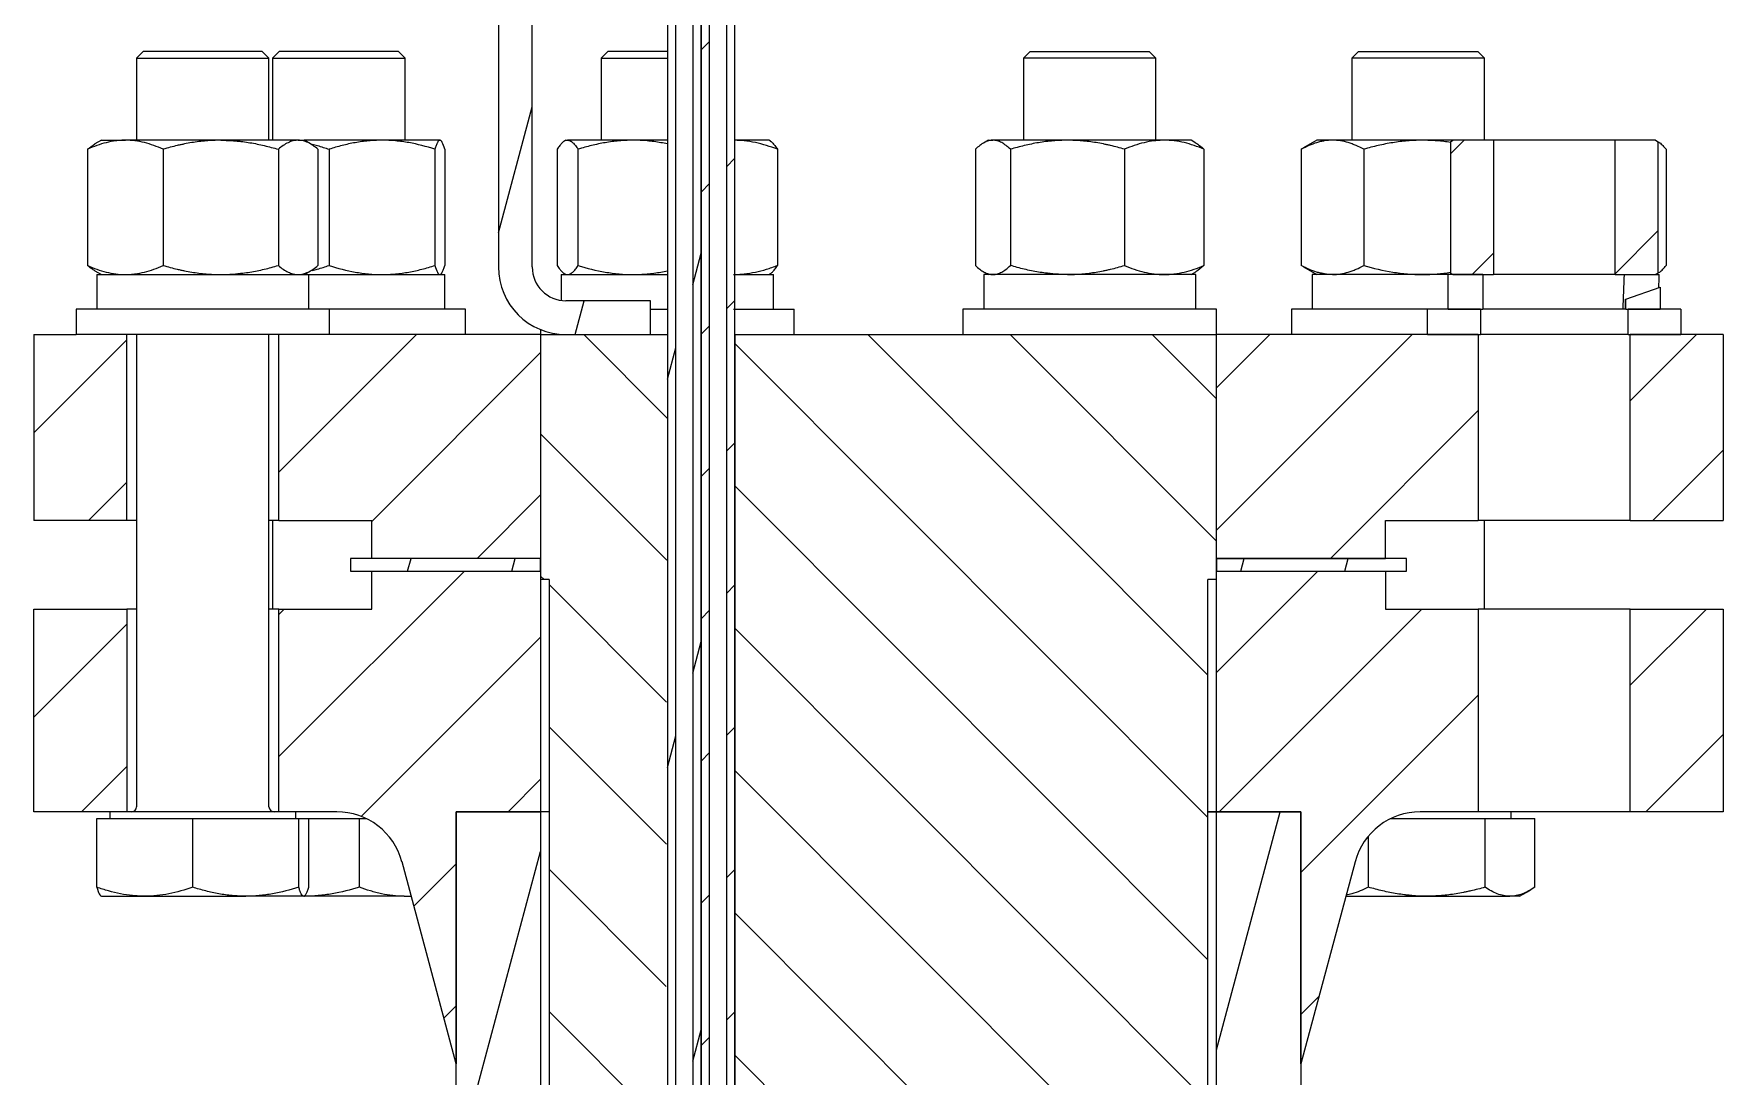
# Model space of a CAD drawing. Header units: millimetres. Extents: x 0 to 2970, y 0 to 2245.
# Drawn here: x 643.7 to 843.7, y 988.5 to 1111.9 of the extents above; entities that cross this region are included whole.
import ezdxf

# ---------------------------------------------------------------- set-up
doc = ezdxf.new("R2010")
doc.units = ezdxf.units.MM
doc.layers.add('1', color=7, linetype='Continuous', true_color=0xffffff)
doc.layers.add('2', color=7, linetype='Continuous', true_color=0xffffff)

msp = doc.modelspace()

# ---------------------------------------------------------------- hatches: boundary and pattern name
at = {"layer": '1', "linetype": 'Continuous', "lineweight": 18}
h = msp.add_hatch(dxfattribs=at)
h.set_pattern_fill('ANSI31', color=4, scale=3.75, angle=29.985, style=0)
h.paths.add_polyline_path([(702.73, 1166.8), (698.73, 1166.8), (698.73, 1163.3), (702.73, 1163.3)], flags=0)
h.paths.add_polyline_path([(702.73, 1133.3), (702.73, 1150.3), (698.73, 1150.3), (698.73, 1133.3)], flags=0)
edge = h.paths.add_edge_path(flags=0)
edge.add_line((706.73, 1076.3), (716.73, 1076.3))
edge.add_line((716.73, 1076.3), (716.73, 1080.3))
edge.add_line((716.73, 1080.3), (706.73, 1080.3))
edge.add_arc((706.73, 1084.3), 4, 180, 270, ccw=False)
edge.add_line((702.73, 1084.3), (702.73, 1120.3))
edge.add_line((702.73, 1120.3), (698.73, 1120.3))
edge.add_line((698.73, 1120.3), (698.73, 1084.3))
edge.add_arc((706.73, 1084.3), 8, 180, 270)
h = msp.add_hatch(dxfattribs=at)
h.set_pattern_fill('ANSI31', color=4, scale=3.75, angle=360, style=0)
edge = h.paths.add_edge_path(flags=0)
edge.add_line((706.73, 1155.8), (720.73, 1155.8))
edge.add_arc((720.73, 1152.8), 3, 0, 90, ccw=False)
edge.add_line((723.73, 1152.8), (723.73, 844.3))
edge.add_arc((728.73, 844.3), 5, 180, 270)
edge.add_line((728.73, 839.3), (772.73, 839.3))
edge.add_line((772.73, 839.3), (772.73, 838.3))
edge.add_line((772.73, 838.3), (728.73, 838.3))
edge.add_arc((728.73, 844.3), 6, 180, 270, ccw=False)
edge.add_line((722.73, 844.3), (722.73, 1152.8))
edge.add_arc((720.73, 1152.8), 2, 360, 450)
edge.add_line((720.73, 1154.8), (706.73, 1154.8))
edge.add_line((706.73, 1154.8), (706.73, 1155.8))
edge = h.paths.add_edge_path(flags=0)
edge.add_line((706.73, 1158.8), (720.73, 1158.8))
edge.add_arc((720.73, 1152.8), 6, 0, 90, ccw=False)
edge.add_line((726.73, 1152.8), (726.73, 844.3))
edge.add_arc((728.73, 844.3), 2, 180, 270)
edge.add_line((728.73, 842.3), (772.73, 842.3))
edge.add_line((772.73, 842.3), (772.73, 841.3))
edge.add_line((772.73, 841.3), (728.73, 841.3))
edge.add_arc((728.73, 844.3), 3, 180, 270, ccw=False)
edge.add_line((725.73, 844.3), (725.73, 1152.8))
edge.add_arc((720.73, 1152.8), 5, 360, 450)
edge.add_line((720.73, 1157.8), (706.73, 1157.8))
edge.add_line((706.73, 1157.8), (706.73, 1158.8))
h = msp.add_hatch(dxfattribs=at)
h.set_pattern_fill('ANSI31', color=4, scale=3.75, angle=29.985, style=0)
edge = h.paths.add_edge_path(flags=0)
edge.add_arc((716.73, 1122.8), 6, 0, 90, ccw=False)
edge.add_line((722.73, 1122.8), (722.73, 819.3))
edge.add_arc((724.73, 819.3), 2, 180, 270)
edge.add_line((724.73, 817.3), (772.73, 817.3))
edge.add_line((772.73, 817.3), (772.73, 816.3))
edge.add_line((772.73, 816.3), (724.73, 816.3))
edge.add_arc((724.73, 819.3), 3, 180, 270, ccw=False)
edge.add_line((721.73, 819.3), (721.73, 1122.8))
edge.add_arc((716.73, 1122.8), 5, 360, 450)
edge.add_line((716.73, 1127.8), (706.73, 1127.8))
edge.add_line((706.73, 1127.8), (706.73, 1128.8))
edge.add_line((706.73, 1128.8), (716.73, 1128.8))
edge = h.paths.add_edge_path(flags=0)
edge.add_line((706.73, 1125.8), (706.73, 1124.8))
edge.add_line((706.73, 1124.8), (716.73, 1124.8))
edge.add_arc((716.73, 1122.8), 2, 0, 90, ccw=False)
edge.add_line((718.73, 1122.8), (718.73, 819.3))
edge.add_arc((724.73, 819.3), 6, 180, 270)
edge.add_line((724.73, 813.3), (772.73, 813.3))
edge.add_line((772.73, 813.3), (772.73, 814.3))
edge.add_line((772.73, 814.3), (724.73, 814.3))
edge.add_arc((724.73, 819.3), 5, 180, 270, ccw=False)
edge.add_line((719.73, 819.3), (719.73, 1122.8))
edge.add_arc((716.73, 1122.8), 3, 360, 450)
edge.add_line((716.73, 1125.8), (706.73, 1125.8))
h = msp.add_hatch(dxfattribs=at)
h.set_pattern_fill('ANSI31', color=4, scale=3.75, angle=360, style=0)
h.paths.add_polyline_path([(836.03, 1083.4), (836.03, 1099.3), (830.92, 1099.3), (830.92, 1083.4)], flags=0)
h.paths.add_polyline_path([(811.43, 1099.3), (811.43, 1083.4), (816.54, 1083.4), (816.54, 1099.3)], flags=0)
h = msp.add_hatch(dxfattribs=at)
h.set_pattern_fill('ANSI31', color=4, scale=3.75, angle=89.9544, style=0)
h.paths.add_polyline_path([(815.28, 1083.4), (815.28, 1079.3), (811.18, 1079.3), (811.18, 1083.4)], flags=0)
h.paths.add_polyline_path([(832.18, 1079.3), (832.18, 1080.47), (836.28, 1081.91), (836.28, 1079.3)], flags=0)
h = msp.add_hatch(dxfattribs=at)
h.set_pattern_fill('ANSI31', color=4, scale=3.75, angle=29.985, style=0)
h.paths.add_polyline_path([(814.98, 1079.3), (814.98, 1076.3), (808.73, 1076.3), (808.73, 1079.3)], flags=0)
h.paths.add_polyline_path([(832.48, 1076.3), (832.48, 1079.3), (838.73, 1079.3), (838.73, 1076.3)], flags=0)
h = msp.add_hatch(dxfattribs=at)
h.set_pattern_fill('ANSI31', color=4, scale=3.75, angle=360, style=0)
h.paths.add_polyline_path([(783.73, 1049.8), (803.73, 1049.8), (803.73, 1054.3), (814.73, 1054.3), (814.73, 1076.3), (783.73, 1076.3)], flags=0)
h.paths.add_polyline_path([(683.73, 1049.8), (683.73, 1054.3), (672.73, 1054.3), (672.73, 1076.3), (703.73, 1076.3), (703.73, 1049.8)], flags=0)
h.paths.add_polyline_path([(643.73, 1076.3), (654.73, 1076.3), (654.73, 1054.3), (643.73, 1054.3)], flags=0)
h.paths.add_polyline_path([(843.73, 1076.3), (832.73, 1076.3), (832.73, 1054.3), (843.73, 1054.3)], flags=0)
h = msp.add_hatch(dxfattribs=at)
h.set_pattern_fill('ANSI31', color=4, scale=3.75, angle=89.9544, style=0)
h.paths.add_polyline_path([(783.73, 1047.3), (783.73, 1076.3), (726.73, 1076.3), (726.73, 865.8), (734.23, 865.8), (734.23, 842.3), (744.73, 842.3), (744.73, 865.8), (782.73, 865.8), (782.73, 1047.3)], flags=0)
h.paths.add_polyline_path([(704.73, 1047.3), (704.73, 865.8), (712.73, 865.8), (712.73, 807.3), (744.73, 807.3), (744.73, 813.3), (734.23, 813.3), (718.23, 813.3), (718.33, 865.8), (718.73, 1076.3), (703.73, 1076.3), (703.73, 1047.3)], flags=0)
h.paths.add_polyline_path([(744.73, 817.3), (744.73, 838.3), (734.23, 838.3), (734.23, 817.3)], flags=0)
h = msp.add_hatch(dxfattribs=at)
h.set_pattern_fill('ANSI31', color=4, scale=3.75, angle=360, style=0)
h.paths.add_polyline_path([(843.73, 1019.8), (832.73, 1019.8), (832.73, 1043.8), (843.73, 1043.8)], flags=0)
edge = h.paths.add_edge_path(flags=0)
edge.add_line((703.73, 1048.3), (703.73, 1019.8))
edge.add_line((703.73, 1019.8), (693.73, 1019.8))
edge.add_line((693.73, 1019.8), (693.73, 989.95))
edge.add_line((693.73, 989.95), (687.32, 1013.87))
edge.add_arc((679.59, 1011.8), 8, 15, 90)
edge.add_line((679.59, 1019.8), (672.73, 1019.8))
edge.add_line((672.73, 1019.8), (672.73, 1043.8))
edge.add_line((672.73, 1043.8), (683.73, 1043.8))
edge.add_line((683.73, 1043.8), (683.73, 1048.3))
edge.add_line((683.73, 1048.3), (703.73, 1048.3))
h.paths.add_polyline_path([(643.73, 1043.8), (654.73, 1043.8), (654.73, 1019.8), (643.73, 1019.8)], flags=0)
edge = h.paths.add_edge_path(flags=0)
edge.add_line((793.73, 1019.8), (783.73, 1019.8))
edge.add_line((783.73, 1019.8), (783.73, 1048.3))
edge.add_line((783.73, 1048.3), (803.73, 1048.3))
edge.add_line((803.73, 1048.3), (803.73, 1043.8))
edge.add_line((803.73, 1043.8), (814.73, 1043.8))
edge.add_line((814.73, 1043.8), (814.73, 1019.8))
edge.add_line((814.73, 1019.8), (807.87, 1019.8))
edge.add_arc((807.87, 1011.8), 8, 90, 165)
edge.add_line((800.14, 1013.87), (793.73, 989.95))
edge.add_line((793.73, 989.95), (793.73, 1019.8))
h = msp.add_hatch(dxfattribs=at)
h.set_pattern_fill('ANSI31', color=4, scale=3.75, angle=29.985, style=0)
h.paths.add_polyline_path([(703.73, 1049.8), (681.23, 1049.8), (681.23, 1048.3), (703.73, 1048.3)], flags=0)
h.paths.add_polyline_path([(806.23, 1049.8), (783.73, 1049.8), (783.73, 1048.3), (806.23, 1048.3)], flags=0)
at = {"layer": '2', "linetype": 'Continuous', "lineweight": 18}
h = msp.add_hatch(dxfattribs=at)
h.set_pattern_fill('ANSI31', color=4, scale=3.75, angle=29.985, style=0)
h.paths.add_polyline_path([(783.73, 1019.8), (793.73, 1019.8), (793.73, 887.8), (783.73, 887.8)], flags=0)
h.paths.add_polyline_path([(693.73, 1019.8), (703.73, 1019.8), (703.73, 887.8), (693.73, 887.8)], flags=0)

# ---------------------------------------------------------------- linework, layer by layer
at = {"layer": '1', "color": 7, "linetype": 'Continuous', "lineweight": 18}
for p, q in [((722.73, 1152.8), (722.73, 844.3)), ((723.73, 844.3), (723.73, 1152.8)), ((725.73, 1152.8), (725.73, 844.3)), ((726.73, 844.3), (726.73, 1152.8)), ((718.73, 1122.8), (718.73, 819.3)), ((719.73, 819.3), (719.73, 1122.8)), ((721.73, 1122.8), (721.73, 819.3)), ((722.73, 819.3), (722.73, 1122.8)), ((698.73, 1120.3), (698.73, 1084.3)), ((702.73, 1084.3), (702.73, 1120.3)), ((656.67, 1109.8), (655.89, 1109.02)), ((655.89, 1109.02), (655.89, 1099.3)), ((655.89, 1109.02), (671.54, 1109.02)), ((670.76, 1109.8), (656.67, 1109.8)), ((670.78, 1109.8), (670.76, 1109.8)), ((671.57, 1109.02), (670.78, 1109.8)), ((671.54, 1109.02), (671.57, 1109.02)), ((671.57, 1099.3), (671.57, 1109.02)), ((672.78, 1109.8), (672, 1109.02)), ((672, 1109.02), (672, 1099.3)), ((672, 1109.02), (684.89, 1109.02)), ((684.38, 1109.8), (672.78, 1109.8)), ((686.89, 1109.8), (684.38, 1109.8)), ((684.89, 1109.02), (687.68, 1109.02)), ((687.68, 1109.02), (686.89, 1109.8)), ((687.68, 1099.3), (687.68, 1109.02)), ((711.67, 1109.8), (710.89, 1109.02)), ((710.89, 1109.02), (710.89, 1099.3)), ((710.89, 1109.02), (718.06, 1109.02)), ((718.12, 1109.8), (711.67, 1109.8)), ((718.06, 1109.02), (718.73, 1109.02)), ((718.73, 1109.8), (718.12, 1109.8)), ((761.67, 1109.8), (760.89, 1109.02)), ((760.89, 1109.02), (760.89, 1099.3)), ((776.57, 1109.02), (760.89, 1109.02)), ((761.67, 1109.8), (775.78, 1109.8)), ((776.57, 1109.02), (775.78, 1109.8)), ((776.57, 1099.3), (776.57, 1109.02)), ((800.56, 1109.8), (799.78, 1109.02)), ((799.78, 1109.02), (799.78, 1099.3)), ((815.46, 1109.02), (799.78, 1109.02)), ((800.56, 1109.8), (814.68, 1109.8)), ((815.46, 1109.02), (814.68, 1109.8)), ((815.46, 1099.3), (815.46, 1109.02)), ((650.09, 1098.23), (650.09, 1084.48)), ((651.73, 1099.3), (650.96, 1098.86)), ((651.73, 1099.3), (654.57, 1099.3)), ((665.86, 1099.3), (654.57, 1099.3)), ((659.04, 1098.23), (659.04, 1084.48)), ((675.02, 1099.3), (665.86, 1099.3)), ((672.68, 1098.23), (672.68, 1084.48)), ((675.02, 1099.3), (675.73, 1099.3)), ((676.5, 1098.86), (675.73, 1099.3)), ((684.95, 1099.3), (675.73, 1099.3)), ((677.36, 1098.23), (677.36, 1084.48)), ((678.69, 1098.23), (678.69, 1084.48)), ((691.79, 1099.3), (684.95, 1099.3)), ((691.22, 1098.23), (691.22, 1084.48)), ((691.79, 1099.3), (691.84, 1099.3)), ((691.9, 1099.27), (691.84, 1099.3)), ((692.37, 1098.23), (692.37, 1084.48)), ((705.69, 1098.23), (705.69, 1084.48)), ((706.73, 1099.3), (706.47, 1099.16)), ((706.73, 1099.3), (706.92, 1099.3)), ((714.67, 1099.3), (706.92, 1099.3)), ((708.15, 1098.23), (708.15, 1084.48)), ((718.73, 1099.3), (714.67, 1099.3)), ((730.73, 1099.3), (726.73, 1099.3)), ((730.93, 1099.19), (730.73, 1099.3)), ((731.77, 1098.23), (731.77, 1084.48)), ((755.21, 1098.23), (755.21, 1084.48)), ((756.73, 1099.3), (756.16, 1098.97)), ((756.73, 1099.3), (757.27, 1099.3)), ((766.09, 1099.3), (757.27, 1099.3)), ((759.34, 1098.23), (759.34, 1084.48)), ((777.55, 1099.3), (766.09, 1099.3)), ((772.85, 1098.23), (772.85, 1084.48)), ((780.73, 1099.3), (777.55, 1099.3)), ((781.3, 1098.97), (780.73, 1099.3)), ((782.25, 1098.23), (782.25, 1084.48)), ((793.77, 1098.23), (793.77, 1084.48)), ((795.62, 1099.3), (794.05, 1098.4)), ((797.48, 1099.3), (795.62, 1099.3)), ((808.11, 1099.3), (797.48, 1099.3)), ((801.18, 1098.23), (801.18, 1084.48)), ((811.73, 1099.3), (808.11, 1099.3)), ((811.43, 1099.13), (811.73, 1099.3)), ((811.43, 1099.13), (811.43, 1083.58)), ((816.54, 1099.3), (811.73, 1099.3)), ((825.3, 1099.3), (816.54, 1099.3)), ((816.54, 1099.3), (816.54, 1083.4)), ((830.92, 1099.3), (825.3, 1099.3)), ((830.92, 1083.4), (830.92, 1099.3)), ((835.73, 1099.3), (830.92, 1099.3)), ((835.73, 1099.3), (836.03, 1099.13)), ((836.03, 1083.58), (836.03, 1099.13)), ((836.96, 1098.23), (836.96, 1084.48)), ((794.06, 1084.31), (795.62, 1083.4)), ((650.96, 1083.85), (651.73, 1083.4)), ((651.18, 1083.4), (651.18, 1079.3)), ((651.18, 1083.4), (676.28, 1083.4)), ((675.73, 1083.4), (676.49, 1083.85)), ((676.28, 1079.3), (676.28, 1083.4)), ((676.28, 1083.4), (692.39, 1083.4)), ((691.84, 1083.4), (691.89, 1083.44)), ((692.39, 1079.3), (692.39, 1083.4)), ((706.18, 1083.4), (706.18, 1080.34)), ((706.18, 1083.4), (718.73, 1083.4)), ((706.47, 1083.55), (706.73, 1083.4)), ((726.57, 1083.4), (731.28, 1083.4)), ((730.73, 1083.4), (730.93, 1083.52)), ((731.28, 1079.3), (731.28, 1083.4)), ((756.15, 1083.74), (756.73, 1083.4)), ((756.18, 1083.4), (756.18, 1079.3)), ((781.28, 1083.4), (756.18, 1083.4)), ((780.73, 1083.4), (781.3, 1083.74)), ((781.28, 1079.3), (781.28, 1083.4)), ((795.07, 1083.4), (795.07, 1079.3)), ((811.18, 1083.4), (795.07, 1083.4)), ((811.18, 1079.3), (811.18, 1083.4)), ((815.28, 1083.4), (811.18, 1083.4)), ((811.73, 1083.4), (811.43, 1083.58)), ((811.73, 1083.4), (816.54, 1083.4)), ((815.28, 1083.4), (815.28, 1079.3)), ((825.3, 1083.4), (816.54, 1083.4)), ((830.92, 1083.4), (825.3, 1083.4)), ((830.92, 1083.4), (835.73, 1083.4)), ((836.03, 1083.58), (835.73, 1083.4)), ((835.73, 1083.4), (836.15, 1083.4)), ((716.73, 1080.3), (706.73, 1080.3)), ((716.73, 1076.3), (716.73, 1080.3)), ((832.18, 1080.47), (836.28, 1081.91)), ((832.18, 1079.3), (832.18, 1080.47)), ((836.28, 1081.91), (836.28, 1079.3)), ((648.73, 1079.3), (648.73, 1076.3)), ((678.73, 1079.3), (648.73, 1079.3)), ((678.73, 1076.3), (678.73, 1079.3)), ((694.84, 1079.3), (678.73, 1079.3)), ((694.84, 1076.3), (694.84, 1079.3)), ((716.73, 1079.3), (718.73, 1079.3)), ((726.57, 1079.3), (733.41, 1079.3)), ((733.41, 1079.3), (733.73, 1079.3)), ((733.73, 1076.3), (733.73, 1079.3)), ((753.73, 1079.3), (753.73, 1076.3)), ((779.29, 1079.3), (753.73, 1079.3)), ((783.73, 1079.3), (779.29, 1079.3)), ((783.73, 1076.3), (783.73, 1079.3)), ((792.62, 1079.3), (792.62, 1076.3)), ((807.55, 1079.3), (792.62, 1079.3)), ((808.73, 1079.3), (807.55, 1079.3)), ((808.73, 1076.3), (808.73, 1079.3)), ((814.98, 1079.3), (808.73, 1079.3)), ((811.18, 1079.3), (815.28, 1079.3)), ((814.98, 1079.3), (814.98, 1076.3)), ((831.87, 1079.3), (815.28, 1079.3)), ((832.17, 1079.3), (831.87, 1079.3)), ((832.18, 1079.3), (832.17, 1079.3)), ((832.18, 1079.3), (836.28, 1079.3)), ((832.48, 1076.3), (832.48, 1079.3)), ((838.73, 1079.3), (832.48, 1079.3)), ((838.73, 1079.3), (838.73, 1076.3)), ((643.73, 1076.3), (648.73, 1076.3)), ((643.73, 1076.3), (643.73, 1054.3)), ((678.73, 1076.3), (648.73, 1076.3)), ((654.73, 1054.3), (654.73, 1076.3)), ((655.89, 1076.3), (655.89, 1020.4)), ((671.57, 1020.4), (671.57, 1076.3)), ((672.73, 1054.3), (672.73, 1076.3)), ((703.73, 1076.3), (678.73, 1076.3)), ((703.73, 1076.89), (703.73, 1076.3)), ((703.73, 1076.3), (718.73, 1076.3)), ((703.73, 1076.3), (703.73, 1047.3)), ((703.73, 1076.3), (703.73, 1049.8)), ((706.73, 1076.3), (716.73, 1076.3)), ((718.73, 1076.3), (718.73, 865.8)), ((726.73, 1076.3), (726.73, 865.8)), ((726.73, 1076.3), (783.73, 1076.3)), ((783.73, 1047.3), (783.73, 1076.3)), ((814.73, 1076.3), (783.73, 1076.3)), ((783.73, 1049.8), (783.73, 1076.3)), ((808.73, 1076.3), (814.98, 1076.3)), ((814.73, 1076.3), (814.73, 1054.3)), ((832.48, 1076.3), (814.98, 1076.3)), ((832.48, 1076.3), (838.73, 1076.3)), ((843.73, 1076.3), (832.73, 1076.3)), ((832.73, 1054.3), (832.73, 1076.3)), ((843.73, 1076.3), (843.73, 1054.3)), ((654.73, 1054.3), (643.73, 1054.3)), ((655.89, 1054.3), (654.73, 1054.3)), ((672.73, 1054.3), (671.57, 1054.3)), ((672, 1054.31), (672, 1043.8)), ((672.73, 1054.3), (683.73, 1054.3)), ((683.73, 1049.8), (683.73, 1054.3)), ((803.73, 1054.3), (814.73, 1054.3)), ((803.73, 1049.8), (803.73, 1054.3)), ((832.73, 1054.3), (814.73, 1054.3)), ((815.46, 1043.8), (815.46, 1054.31)), ((832.73, 1054.3), (843.73, 1054.3)), ((703.73, 1049.8), (681.23, 1049.8)), ((681.23, 1049.8), (681.23, 1048.3)), ((681.23, 1048.3), (703.73, 1048.3)), ((681.23, 1048.3), (703.73, 1048.3)), ((703.73, 1049.8), (683.73, 1049.8)), ((683.73, 1048.3), (703.73, 1048.3)), ((683.73, 1043.8), (683.73, 1048.3)), ((703.73, 1048.3), (703.73, 1049.8)), ((703.73, 1048.3), (703.73, 1019.8)), ((783.73, 1049.8), (803.73, 1049.8)), ((806.23, 1049.8), (783.73, 1049.8)), ((783.73, 1049.8), (783.73, 1048.3)), ((783.73, 1048.3), (806.23, 1048.3)), ((783.73, 1048.3), (803.73, 1048.3)), ((783.73, 1019.8), (783.73, 1048.3)), ((783.73, 1048.3), (806.23, 1048.3)), ((803.73, 1048.3), (803.73, 1043.8)), ((806.23, 1048.3), (806.23, 1049.8)), ((704.73, 1047.3), (703.73, 1047.3)), ((704.73, 1047.3), (704.73, 865.8)), ((783.73, 1047.3), (782.73, 1047.3)), ((782.73, 865.8), (782.73, 1047.3)), ((643.73, 1043.8), (654.73, 1043.8)), ((643.73, 1019.8), (643.73, 1043.8)), ((655.89, 1043.8), (654.73, 1043.8)), ((654.73, 1043.8), (654.73, 1019.8)), ((672.73, 1043.8), (671.57, 1043.8)), ((672.73, 1019.8), (672.73, 1043.8)), ((672.73, 1043.8), (683.73, 1043.8)), ((803.73, 1043.8), (814.73, 1043.8)), ((823.73, 1043.8), (814.73, 1043.8)), ((814.73, 1043.8), (814.73, 1019.8)), ((832.73, 1043.8), (823.73, 1043.8)), ((832.73, 1019.8), (832.73, 1043.8)), ((832.73, 1043.8), (843.73, 1043.8)), ((843.73, 1043.8), (843.73, 1019.8)), ((652.73, 1019.8), (643.73, 1019.8)), ((651.18, 1019), (662.54, 1019)), ((651.18, 1010.88), (651.18, 1019)), ((652.73, 1019.8), (652.73, 1019)), ((674.73, 1019.8), (652.73, 1019.8)), ((662.54, 1019), (675.09, 1019)), ((662.54, 1010.88), (662.54, 1019)), ((674.73, 1019), (674.73, 1019.8)), ((679.59, 1019.8), (674.73, 1019.8)), ((675.09, 1010.88), (675.09, 1019)), ((675.09, 1019), (676.28, 1019)), ((676.28, 1010.88), (676.28, 1019)), ((676.28, 1019), (682.27, 1019)), ((682.27, 1019), (683.08, 1019)), ((682.27, 1010.88), (682.27, 1019)), ((693.73, 1019.8), (693.73, 989.95)), ((703.73, 1019.8), (693.73, 1019.8)), ((704.73, 1019.8), (703.73, 1019.8)), ((782.73, 1019.8), (783.73, 1019.8)), ((793.73, 1019.8), (783.73, 1019.8)), ((793.73, 989.95), (793.73, 1019.8)), ((804.38, 1019), (815.53, 1019)), ((814.73, 1019.8), (807.87, 1019.8)), ((823.73, 1019.8), (814.73, 1019.8)), ((815.53, 1019), (821.43, 1019)), ((815.53, 1010.88), (815.53, 1019)), ((818.62, 1019), (818.62, 1019.8)), ((821.43, 1010.88), (821.43, 1019)), ((832.73, 1019.8), (823.73, 1019.8)), ((843.73, 1019.8), (832.73, 1019.8)), ((801.72, 1010.88), (801.72, 1016.93)), ((693.73, 989.95), (687.32, 1013.87)), ((800.14, 1013.87), (793.73, 989.95)), ((819.62, 1009.8), (820.9, 1010.54)), ((651.64, 1009.85), (651.73, 1009.8)), ((651.73, 1009.8), (656.86, 1009.8)), ((656.86, 1009.8), (668.82, 1009.8)), ((675.68, 1009.8), (668.82, 1009.8)), ((675.73, 1009.8), (675.68, 1009.8)), ((675.73, 1009.8), (675.78, 1009.83)), ((687.57, 1009.8), (675.75, 1009.8)), ((687.57, 1009.8), (688.41, 1009.8)), ((799.05, 1009.8), (808.63, 1009.8)), ((808.63, 1009.8), (818.48, 1009.8)), ((819.62, 1009.8), (818.48, 1009.8))]:
    msp.add_line(p, q, dxfattribs=at)
for centre, radius, start, end in [((706.73, 1084.3), 8, 180, 270), ((706.73, 1084.3), 4, 180, 270), ((655.29, 1020.4), 0.6, 270, 0), ((672.17, 1020.4), 0.6, 180, 270), ((679.59, 1011.8), 8, 15, 90), ((807.87, 1011.8), 8, 90, 165)]:
    msp.add_arc(centre, radius, start, end, dxfattribs=at)
for centre, major_axis, start_param, end_param in [((823.73, 1089.31), (-0.54, -47.92), 1.362507, 1.449294), ((823.73, 1089.31), (-0.8, -71.17), 1.467841, 1.489752), ((823.73, 1077.5), (-0.54, -47.92), 1.610408, 1.634803)]:
    msp.add_ellipse(centre, major_axis=major_axis, ratio=0.175966, start_param=start_param, end_param=end_param, dxfattribs=at)
for points, knots in [([(654.57, 1099.3), (654.47, 1099.3), (654.38, 1099.3), (654.23, 1099.3), (654.19, 1099.3), (654.09, 1099.29), (653.85, 1099.28), (653.62, 1099.25), (653.05, 1099.18), (652.68, 1099.11), (651.93, 1098.92), (651.56, 1098.81), (650.82, 1098.54), (650.46, 1098.4), (650.09, 1098.23)], [0, 0, 0, 0, 0.0625, 0.0625, 0.09375, 0.09375, 0.125, 0.25, 0.25, 0.5, 0.5, 0.75, 0.75, 1, 1, 1, 1]), ([(659.04, 1098.23), (658.31, 1098.56), (657.57, 1098.83), (656.45, 1099.11), (656.08, 1099.18), (655.33, 1099.28), (654.95, 1099.3), (654.57, 1099.3)], [0, 0, 0, 0, 0.5, 0.5, 0.75, 0.75, 1, 1, 1, 1]), ([(665.86, 1099.3), (665.28, 1099.3), (664.71, 1099.28), (663.56, 1099.18), (662.99, 1099.11), (662.14, 1098.97), (661.71, 1098.89), (661.29, 1098.8), (661, 1098.74), (660.86, 1098.71), (660.16, 1098.54), (659.6, 1098.4), (659.04, 1098.23)], [0, 0, 0, 0, 0.25, 0.25, 0.5, 0.5, 0.625, 0.6875, 0.6875, 0.75, 0.75, 1, 1, 1, 1]), ([(665.86, 1099.3), (666.44, 1099.3), (667.01, 1099.28), (667.67, 1099.22), (667.74, 1099.22), (667.88, 1099.2), (668.1, 1099.18), (668.61, 1099.12), (669.03, 1099.06), (669.89, 1098.92), (670.45, 1098.8), (671.57, 1098.54), (672.13, 1098.39), (672.68, 1098.23)], [0, 0, 0, 0, 0.25, 0.25, 0.28125, 0.28125, 0.3125, 0.375, 0.5, 0.5, 0.75, 0.75, 1, 1, 1, 1]), ([(675.02, 1099.3), (674.97, 1099.3), (674.92, 1099.3), (674.85, 1099.3), (674.82, 1099.3), (674.77, 1099.29), (674.65, 1099.28), (674.52, 1099.25), (674.23, 1099.18), (674.03, 1099.11), (673.64, 1098.92), (673.45, 1098.81), (673.06, 1098.54), (672.87, 1098.4), (672.68, 1098.23)], [0, 0, 0, 0, 0.0625, 0.0625, 0.09375, 0.09375, 0.125, 0.25, 0.25, 0.5, 0.5, 0.75, 0.75, 1, 1, 1, 1]), ([(677.36, 1098.23), (676.98, 1098.56), (676.59, 1098.83), (676.01, 1099.11), (675.81, 1099.18), (675.42, 1099.28), (675.22, 1099.3), (675.02, 1099.3)], [0, 0, 0, 0, 0.5, 0.5, 0.75, 0.75, 1, 1, 1, 1]), ([(676.67, 1098.84), (676.88, 1098.79), (677.09, 1098.73), (677.76, 1098.54), (678.22, 1098.39), (678.69, 1098.23)], [0, 0, 0, 0, 0.308915, 0.308915, 1, 1, 1, 1]), ([(684.95, 1099.3), (684.82, 1099.3), (684.69, 1099.3), (684.49, 1099.3), (684.42, 1099.3), (684.29, 1099.29), (683.95, 1099.28), (683.62, 1099.25), (682.83, 1099.18), (682.3, 1099.11), (681.26, 1098.92), (680.74, 1098.81), (679.71, 1098.54), (679.2, 1098.4), (678.69, 1098.23)], [0, 0, 0, 0, 0.0625, 0.0625, 0.09375, 0.09375, 0.125, 0.25, 0.25, 0.5, 0.5, 0.75, 0.75, 1, 1, 1, 1]), ([(691.22, 1098.23), (690.19, 1098.56), (689.16, 1098.83), (687.6, 1099.11), (687.07, 1099.18), (686.02, 1099.28), (685.49, 1099.3), (684.95, 1099.3)], [0, 0, 0, 0, 0.5, 0.5, 0.75, 0.75, 1, 1, 1, 1]), ([(691.79, 1099.3), (691.78, 1099.3), (691.77, 1099.3), (691.75, 1099.3), (691.75, 1099.3), (691.73, 1099.29), (691.7, 1099.28), (691.67, 1099.25), (691.6, 1099.18), (691.55, 1099.11), (691.46, 1098.92), (691.41, 1098.81), (691.31, 1098.54), (691.27, 1098.4), (691.22, 1098.23)], [0, 0, 0, 0, 0.0625, 0.0625, 0.09375, 0.09375, 0.125, 0.25, 0.25, 0.5, 0.5, 0.75, 0.75, 1, 1, 1, 1]), ([(692.37, 1098.23), (692.28, 1098.56), (692.18, 1098.83), (692.04, 1099.11), (691.99, 1099.18), (691.89, 1099.28), (691.84, 1099.3), (691.79, 1099.3)], [0, 0, 0, 0, 0.5, 0.5, 0.75, 0.75, 1, 1, 1, 1]), ([(706.92, 1099.3), (706.81, 1099.3), (706.71, 1099.28), (706.5, 1099.18), (706.4, 1099.11), (706.25, 1098.97), (706.17, 1098.89), (706.09, 1098.8), (706.04, 1098.74), (706.02, 1098.71), (705.89, 1098.54), (705.79, 1098.4), (705.69, 1098.23)], [0, 0, 0, 0, 0.25, 0.25, 0.5, 0.5, 0.625, 0.6875, 0.6875, 0.75, 0.75, 1, 1, 1, 1]), ([(706.92, 1099.3), (707.02, 1099.3), (707.13, 1099.28), (707.24, 1099.22), (707.26, 1099.22), (707.28, 1099.2), (707.32, 1099.18), (707.41, 1099.12), (707.49, 1099.06), (707.65, 1098.92), (707.75, 1098.8), (707.95, 1098.54), (708.05, 1098.39), (708.15, 1098.23)], [0, 0, 0, 0, 0.25, 0.25, 0.28125, 0.28125, 0.3125, 0.375, 0.5, 0.5, 0.75, 0.75, 1, 1, 1, 1]), ([(714.67, 1099.3), (714.53, 1099.3), (714.39, 1099.3), (714.18, 1099.3), (714.11, 1099.3), (713.98, 1099.29), (713.63, 1099.28), (713.29, 1099.25), (712.46, 1099.18), (711.91, 1099.11), (710.83, 1098.92), (710.29, 1098.81), (709.22, 1098.54), (708.68, 1098.4), (708.15, 1098.23)], [0, 0, 0, 0, 0.0625, 0.0625, 0.09375, 0.09375, 0.125, 0.25, 0.25, 0.5, 0.5, 0.75, 0.75, 1, 1, 1, 1]), ([(718.73, 1098.87), (718.48, 1098.92), (718.22, 1098.97), (717.42, 1099.11), (716.87, 1099.18), (715.78, 1099.28), (715.22, 1099.3), (714.67, 1099.3)], [0, 0, 0, 0, 0.191919, 0.191919, 0.59596, 0.59596, 1, 1, 1, 1]), ([(731.77, 1098.23), (730.9, 1098.56), (730.03, 1098.83), (728.71, 1099.11), (728.27, 1099.18), (727.46, 1099.27), (727.09, 1099.29), (726.73, 1099.3)], [0, 0, 0, 0, 0.524212, 0.524212, 0.786318, 0.786318, 1, 1, 1, 1]), ([(730.92, 1099.19), (730.92, 1099.19), (730.95, 1099.17), (731.03, 1099.12), (731.11, 1099.06), (731.26, 1098.92), (731.37, 1098.8), (731.57, 1098.54), (731.67, 1098.39), (731.77, 1098.23)], [0, 0, 0, 0, 0.007601, 0.097819, 0.278255, 0.278255, 0.639128, 0.639128, 1, 1, 1, 1]), ([(757.27, 1099.3), (757.23, 1099.3), (757.18, 1099.3), (757.12, 1099.3), (757.1, 1099.3), (757.05, 1099.29), (756.94, 1099.28), (756.83, 1099.25), (756.57, 1099.18), (756.4, 1099.11), (756.06, 1098.92), (755.89, 1098.81), (755.55, 1098.54), (755.38, 1098.4), (755.21, 1098.23)], [0, 0, 0, 0, 0.0625, 0.0625, 0.09375, 0.09375, 0.125, 0.25, 0.25, 0.5, 0.5, 0.75, 0.75, 1, 1, 1, 1]), ([(759.34, 1098.23), (759, 1098.56), (758.66, 1098.83), (758.14, 1099.11), (757.97, 1099.18), (757.62, 1099.28), (757.45, 1099.3), (757.27, 1099.3)], [0, 0, 0, 0, 0.5, 0.5, 0.75, 0.75, 1, 1, 1, 1]), ([(766.09, 1099.3), (765.52, 1099.3), (764.95, 1099.28), (764.3, 1099.22), (764.23, 1099.22), (764.09, 1099.2), (763.87, 1099.18), (763.37, 1099.12), (762.95, 1099.06), (762.1, 1098.92), (761.54, 1098.8), (760.43, 1098.54), (759.88, 1098.39), (759.34, 1098.23)], [0, 0, 0, 0, 0.25, 0.25, 0.28125, 0.28125, 0.3125, 0.375, 0.5, 0.5, 0.75, 0.75, 1, 1, 1, 1]), ([(772.85, 1098.23), (772.3, 1098.4), (771.75, 1098.54), (771.05, 1098.71), (770.91, 1098.74), (770.63, 1098.8), (770.2, 1098.89), (769.78, 1098.97), (768.94, 1099.11), (768.37, 1099.18), (767.23, 1099.28), (766.67, 1099.3), (766.09, 1099.3)], [0, 0, 0, 0, 0.25, 0.25, 0.3125, 0.3125, 0.375, 0.5, 0.5, 0.75, 0.75, 1, 1, 1, 1]), ([(777.55, 1099.3), (777.45, 1099.3), (777.35, 1099.3), (777.2, 1099.3), (777.15, 1099.3), (777.05, 1099.29), (776.8, 1099.28), (776.55, 1099.25), (775.96, 1099.18), (775.57, 1099.11), (774.78, 1098.92), (774.4, 1098.81), (773.62, 1098.54), (773.24, 1098.4), (772.85, 1098.23)], [0, 0, 0, 0, 0.0625, 0.0625, 0.09375, 0.09375, 0.125, 0.25, 0.25, 0.5, 0.5, 0.75, 0.75, 1, 1, 1, 1]), ([(782.25, 1098.23), (781.48, 1098.56), (780.7, 1098.83), (779.53, 1099.11), (779.14, 1099.18), (778.35, 1099.28), (777.95, 1099.3), (777.55, 1099.3)], [0, 0, 0, 0, 0.5, 0.5, 0.75, 0.75, 1, 1, 1, 1]), ([(781.3, 1098.97), (781.45, 1098.89), (781.59, 1098.79), (781.91, 1098.54), (782.08, 1098.4), (782.25, 1098.23)], [0, 0, 0, 0, 0.462763, 0.462763, 1, 1, 1, 1]), ([(797.48, 1099.3), (797.16, 1099.3), (796.85, 1099.28), (796.5, 1099.22), (796.46, 1099.22), (796.38, 1099.2), (796.26, 1099.18), (795.99, 1099.12), (795.75, 1099.06), (795.29, 1098.92), (794.98, 1098.8), (794.37, 1098.54), (794.07, 1098.39), (793.77, 1098.23)], [0, 0, 0, 0, 0.25, 0.25, 0.28125, 0.28125, 0.3125, 0.375, 0.5, 0.5, 0.75, 0.75, 1, 1, 1, 1]), ([(801.18, 1098.23), (800.88, 1098.4), (800.58, 1098.54), (800.19, 1098.71), (800.12, 1098.74), (799.96, 1098.8), (799.73, 1098.89), (799.5, 1098.97), (799.04, 1099.11), (798.73, 1099.18), (798.1, 1099.28), (797.79, 1099.3), (797.48, 1099.3)], [0, 0, 0, 0, 0.25, 0.25, 0.3125, 0.3125, 0.375, 0.5, 0.5, 0.75, 0.75, 1, 1, 1, 1]), ([(808.11, 1099.3), (807.96, 1099.3), (807.81, 1099.3), (807.59, 1099.3), (807.52, 1099.3), (807.37, 1099.29), (807, 1099.28), (806.64, 1099.25), (805.76, 1099.18), (805.18, 1099.11), (804.03, 1098.92), (803.45, 1098.81), (802.31, 1098.54), (801.75, 1098.4), (801.18, 1098.23)], [0, 0, 0, 0, 0.0625, 0.0625, 0.09375, 0.09375, 0.125, 0.25, 0.25, 0.5, 0.5, 0.75, 0.75, 1, 1, 1, 1]), ([(811.43, 1099.04), (810.91, 1099.12), (810.39, 1099.19), (809.28, 1099.28), (808.69, 1099.3), (808.11, 1099.3)], [0, 0, 0, 0, 0.473857, 0.473857, 1, 1, 1, 1]), ([(836.03, 1099.13), (836.09, 1099.1), (836.15, 1099.06), (836.33, 1098.92), (836.46, 1098.8), (836.71, 1098.54), (836.83, 1098.39), (836.96, 1098.23)], [0, 0, 0, 0, 0.189853, 0.189853, 0.594926, 0.594926, 1, 1, 1, 1]), ([(650.97, 1083.84), (650.87, 1083.9), (650.77, 1083.96), (650.47, 1084.16), (650.28, 1084.31), (650.09, 1084.48)], [0, 0, 0, 0, 0.345978, 0.345978, 1, 1, 1, 1]), ([(650.09, 1084.48), (650.82, 1084.15), (651.56, 1083.88), (652.68, 1083.6), (653.05, 1083.53), (653.81, 1083.43), (654.19, 1083.4), (654.57, 1083.4)], [0, 0, 0, 0, 0.5, 0.5, 0.75, 0.75, 1, 1, 1, 1]), ([(654.57, 1083.4), (654.66, 1083.4), (654.76, 1083.41), (654.9, 1083.41), (654.95, 1083.41), (655.04, 1083.42), (655.28, 1083.43), (655.52, 1083.45), (656.08, 1083.53), (656.46, 1083.6), (657.2, 1083.79), (657.57, 1083.9), (658.31, 1084.16), (658.68, 1084.31), (659.04, 1084.48)], [0, 0, 0, 0, 0.0625, 0.0625, 0.09375, 0.09375, 0.125, 0.25, 0.25, 0.5, 0.5, 0.75, 0.75, 1, 1, 1, 1]), ([(659.04, 1084.48), (659.6, 1084.31), (660.16, 1084.16), (660.86, 1084), (661, 1083.97), (661.29, 1083.9), (661.71, 1083.82), (662.14, 1083.74), (662.99, 1083.6), (663.56, 1083.53), (664.71, 1083.43), (665.28, 1083.4), (665.86, 1083.4)], [0, 0, 0, 0, 0.25, 0.25, 0.3125, 0.3125, 0.375, 0.5, 0.5, 0.75, 0.75, 1, 1, 1, 1]), ([(665.86, 1083.4), (666.44, 1083.4), (667.01, 1083.43), (667.67, 1083.48), (667.74, 1083.49), (667.88, 1083.51), (668.1, 1083.53), (668.61, 1083.59), (669.03, 1083.65), (669.89, 1083.79), (670.45, 1083.9), (671.57, 1084.17), (672.13, 1084.31), (672.68, 1084.48)], [0, 0, 0, 0, 0.25, 0.25, 0.28125, 0.28125, 0.3125, 0.375, 0.5, 0.5, 0.75, 0.75, 1, 1, 1, 1]), ([(672.68, 1084.48), (673.06, 1084.15), (673.45, 1083.88), (674.03, 1083.6), (674.23, 1083.53), (674.62, 1083.43), (674.82, 1083.4), (675.02, 1083.4)], [0, 0, 0, 0, 0.5, 0.5, 0.75, 0.75, 1, 1, 1, 1]), ([(675.02, 1083.4), (675.07, 1083.4), (675.12, 1083.41), (675.19, 1083.41), (675.22, 1083.41), (675.27, 1083.42), (675.39, 1083.43), (675.52, 1083.45), (675.81, 1083.53), (676.01, 1083.6), (676.4, 1083.79), (676.59, 1083.9), (676.98, 1084.16), (677.17, 1084.31), (677.36, 1084.48)], [0, 0, 0, 0, 0.0625, 0.0625, 0.09375, 0.09375, 0.125, 0.25, 0.25, 0.5, 0.5, 0.75, 0.75, 1, 1, 1, 1]), ([(676.68, 1083.87), (676.89, 1083.92), (677.09, 1083.98), (677.76, 1084.17), (678.22, 1084.31), (678.69, 1084.48)], [0, 0, 0, 0, 0.303227, 0.303227, 1, 1, 1, 1]), ([(678.69, 1084.48), (679.71, 1084.15), (680.74, 1083.88), (682.31, 1083.6), (682.83, 1083.53), (683.89, 1083.43), (684.42, 1083.4), (684.95, 1083.4)], [0, 0, 0, 0, 0.5, 0.5, 0.75, 0.75, 1, 1, 1, 1]), ([(684.95, 1083.4), (685.09, 1083.4), (685.22, 1083.41), (685.42, 1083.41), (685.49, 1083.41), (685.62, 1083.42), (685.95, 1083.43), (686.28, 1083.45), (687.08, 1083.53), (687.6, 1083.6), (688.64, 1083.79), (689.16, 1083.9), (690.19, 1084.16), (690.71, 1084.31), (691.22, 1084.48)], [0, 0, 0, 0, 0.0625, 0.0625, 0.09375, 0.09375, 0.125, 0.25, 0.25, 0.5, 0.5, 0.75, 0.75, 1, 1, 1, 1]), ([(691.22, 1084.48), (691.31, 1084.15), (691.41, 1083.88), (691.55, 1083.6), (691.6, 1083.53), (691.7, 1083.43), (691.75, 1083.4), (691.79, 1083.4)], [0, 0, 0, 0, 0.5, 0.5, 0.75, 0.75, 1, 1, 1, 1]), ([(691.79, 1083.4), (691.81, 1083.4), (691.82, 1083.41), (691.84, 1083.41), (691.84, 1083.41), (691.86, 1083.42), (691.89, 1083.43), (691.92, 1083.45), (691.99, 1083.53), (692.04, 1083.6), (692.13, 1083.79), (692.18, 1083.9), (692.28, 1084.16), (692.32, 1084.31), (692.37, 1084.48)], [0, 0, 0, 0, 0.0625, 0.0625, 0.09375, 0.09375, 0.125, 0.25, 0.25, 0.5, 0.5, 0.75, 0.75, 1, 1, 1, 1]), ([(705.69, 1084.48), (705.79, 1084.31), (705.89, 1084.16), (706.02, 1084), (706.04, 1083.97), (706.09, 1083.9), (706.17, 1083.82), (706.25, 1083.74), (706.4, 1083.6), (706.5, 1083.53), (706.71, 1083.43), (706.81, 1083.4), (706.92, 1083.4)], [0, 0, 0, 0, 0.25, 0.25, 0.3125, 0.3125, 0.375, 0.5, 0.5, 0.75, 0.75, 1, 1, 1, 1]), ([(706.92, 1083.4), (707.02, 1083.4), (707.13, 1083.43), (707.24, 1083.48), (707.26, 1083.49), (707.28, 1083.51), (707.32, 1083.53), (707.41, 1083.59), (707.49, 1083.65), (707.65, 1083.79), (707.75, 1083.9), (707.95, 1084.17), (708.05, 1084.31), (708.15, 1084.48)], [0, 0, 0, 0, 0.25, 0.25, 0.28125, 0.28125, 0.3125, 0.375, 0.5, 0.5, 0.75, 0.75, 1, 1, 1, 1]), ([(708.15, 1084.48), (709.22, 1084.15), (710.29, 1083.88), (711.92, 1083.6), (712.46, 1083.53), (713.56, 1083.43), (714.11, 1083.4), (714.67, 1083.4)], [0, 0, 0, 0, 0.5, 0.5, 0.75, 0.75, 1, 1, 1, 1]), ([(726.73, 1083.41), (726.76, 1083.41), (726.79, 1083.41), (726.87, 1083.41), (726.93, 1083.41), (727.04, 1083.42), (727.32, 1083.43), (727.6, 1083.45), (728.27, 1083.53), (728.71, 1083.6), (729.59, 1083.79), (730.03, 1083.9), (730.9, 1084.16), (731.34, 1084.31), (731.77, 1084.48)], [0, 0, 0, 0, 0.017086, 0.017086, 0.04985, 0.04985, 0.082614, 0.213669, 0.213669, 0.475779, 0.475779, 0.73789, 0.73789, 1, 1, 1, 1]), ([(730.92, 1083.52), (730.92, 1083.52), (730.95, 1083.53), (731.03, 1083.59), (731.11, 1083.65), (731.26, 1083.79), (731.37, 1083.9), (731.57, 1084.17), (731.67, 1084.31), (731.77, 1084.48)], [0, 0, 0, 0, 0.007601, 0.097819, 0.278255, 0.278255, 0.639128, 0.639128, 1, 1, 1, 1]), ([(755.21, 1084.48), (755.55, 1084.15), (755.89, 1083.88), (756.4, 1083.6), (756.57, 1083.53), (756.92, 1083.43), (757.1, 1083.4), (757.27, 1083.4)], [0, 0, 0, 0, 0.5, 0.5, 0.75, 0.75, 1, 1, 1, 1]), ([(757.27, 1083.4), (757.32, 1083.4), (757.36, 1083.41), (757.43, 1083.41), (757.45, 1083.41), (757.49, 1083.42), (757.6, 1083.43), (757.71, 1083.45), (757.97, 1083.53), (758.14, 1083.6), (758.49, 1083.79), (758.66, 1083.9), (759, 1084.16), (759.17, 1084.31), (759.34, 1084.48)], [0, 0, 0, 0, 0.0625, 0.0625, 0.09375, 0.09375, 0.125, 0.25, 0.25, 0.5, 0.5, 0.75, 0.75, 1, 1, 1, 1]), ([(766.09, 1083.4), (765.52, 1083.4), (764.95, 1083.43), (764.3, 1083.48), (764.23, 1083.49), (764.09, 1083.51), (763.87, 1083.53), (763.37, 1083.59), (762.95, 1083.65), (762.1, 1083.79), (761.54, 1083.9), (760.43, 1084.17), (759.88, 1084.31), (759.34, 1084.48)], [0, 0, 0, 0, 0.25, 0.25, 0.28125, 0.28125, 0.3125, 0.375, 0.5, 0.5, 0.75, 0.75, 1, 1, 1, 1]), ([(766.09, 1083.4), (766.67, 1083.4), (767.23, 1083.43), (768.37, 1083.53), (768.94, 1083.6), (769.78, 1083.74), (770.2, 1083.82), (770.63, 1083.9), (770.91, 1083.97), (771.05, 1084), (771.75, 1084.16), (772.3, 1084.31), (772.85, 1084.48)], [0, 0, 0, 0, 0.25, 0.25, 0.5, 0.5, 0.625, 0.6875, 0.6875, 0.75, 0.75, 1, 1, 1, 1]), ([(772.85, 1084.48), (773.62, 1084.15), (774.4, 1083.88), (775.57, 1083.6), (775.96, 1083.53), (776.75, 1083.43), (777.15, 1083.4), (777.55, 1083.4)], [0, 0, 0, 0, 0.5, 0.5, 0.75, 0.75, 1, 1, 1, 1]), ([(777.55, 1083.4), (777.65, 1083.4), (777.75, 1083.41), (777.9, 1083.41), (777.95, 1083.41), (778.05, 1083.42), (778.3, 1083.43), (778.55, 1083.45), (779.14, 1083.53), (779.53, 1083.6), (780.32, 1083.79), (780.7, 1083.9), (781.48, 1084.16), (781.86, 1084.31), (782.25, 1084.48)], [0, 0, 0, 0, 0.0625, 0.0625, 0.09375, 0.09375, 0.125, 0.25, 0.25, 0.5, 0.5, 0.75, 0.75, 1, 1, 1, 1]), ([(797.48, 1083.4), (797.16, 1083.4), (796.85, 1083.43), (796.5, 1083.48), (796.46, 1083.49), (796.38, 1083.51), (796.26, 1083.53), (795.99, 1083.59), (795.75, 1083.65), (795.29, 1083.79), (794.98, 1083.9), (794.37, 1084.17), (794.07, 1084.31), (793.77, 1084.48)], [0, 0, 0, 0, 0.25, 0.25, 0.28125, 0.28125, 0.3125, 0.375, 0.5, 0.5, 0.75, 0.75, 1, 1, 1, 1]), ([(797.48, 1083.4), (797.79, 1083.4), (798.1, 1083.43), (798.73, 1083.53), (799.04, 1083.6), (799.5, 1083.74), (799.73, 1083.82), (799.96, 1083.9), (800.12, 1083.97), (800.19, 1084), (800.58, 1084.16), (800.88, 1084.31), (801.18, 1084.48)], [0, 0, 0, 0, 0.25, 0.25, 0.5, 0.5, 0.625, 0.6875, 0.6875, 0.75, 0.75, 1, 1, 1, 1]), ([(801.18, 1084.48), (802.32, 1084.15), (803.46, 1083.88), (805.18, 1083.6), (805.76, 1083.53), (806.93, 1083.43), (807.52, 1083.4), (808.11, 1083.4)], [0, 0, 0, 0, 0.5, 0.5, 0.75, 0.75, 1, 1, 1, 1]), ([(836.03, 1083.58), (836.09, 1083.61), (836.15, 1083.65), (836.33, 1083.79), (836.46, 1083.9), (836.71, 1084.17), (836.83, 1084.31), (836.96, 1084.48)], [0, 0, 0, 0, 0.189853, 0.189853, 0.594926, 0.594926, 1, 1, 1, 1]), ([(714.67, 1083.4), (714.81, 1083.4), (714.95, 1083.41), (715.15, 1083.41), (715.22, 1083.41), (715.36, 1083.42), (715.71, 1083.43), (716.05, 1083.45), (716.88, 1083.53), (717.42, 1083.6), (718.22, 1083.74), (718.48, 1083.79), (718.73, 1083.84)], [0, 0, 0, 0, 0.101151, 0.101151, 0.151726, 0.151726, 0.202301, 0.404602, 0.404602, 0.809205, 0.809205, 1, 1, 1, 1]), ([(808.11, 1083.4), (808.25, 1083.4), (808.4, 1083.41), (808.62, 1083.41), (808.69, 1083.41), (808.84, 1083.42), (809.21, 1083.43), (809.57, 1083.45), (810.4, 1083.52), (810.92, 1083.59), (811.44, 1083.67)], [0, 0, 0, 0, 0.131165, 0.131165, 0.196747, 0.196747, 0.262329, 0.524659, 0.524659, 1, 1, 1, 1]), ([(651.18, 1010.88), (651.23, 1010.71), (651.28, 1010.56), (651.34, 1010.4), (651.35, 1010.37), (651.37, 1010.3), (651.41, 1010.22), (651.45, 1010.14), (651.52, 1010), (651.57, 1009.93), (651.64, 1009.86), (651.66, 1009.84), (651.68, 1009.83)], [0, 0, 0, 0, 0.292976, 0.292976, 0.36622, 0.36622, 0.439464, 0.585952, 0.585952, 0.878928, 0.878928, 1, 1, 1, 1]), ([(656.86, 1009.8), (656.74, 1009.8), (656.62, 1009.81), (656.44, 1009.81), (656.38, 1009.81), (656.26, 1009.82), (655.96, 1009.83), (655.66, 1009.85), (654.94, 1009.93), (654.46, 1010), (653.51, 1010.19), (653.04, 1010.3), (652.11, 1010.56), (651.64, 1010.71), (651.18, 1010.88)], [0, 0, 0, 0, 0.0625, 0.0625, 0.09375, 0.09375, 0.125, 0.25, 0.25, 0.5, 0.5, 0.75, 0.75, 1, 1, 1, 1]), ([(662.54, 1010.88), (661.61, 1010.55), (660.68, 1010.28), (659.26, 1010), (658.78, 1009.93), (657.83, 1009.83), (657.35, 1009.8), (656.86, 1009.8)], [0, 0, 0, 0, 0.5, 0.5, 0.75, 0.75, 1, 1, 1, 1]), ([(668.82, 1009.8), (668.68, 1009.8), (668.55, 1009.81), (668.35, 1009.81), (668.28, 1009.81), (668.15, 1009.82), (667.82, 1009.83), (667.49, 1009.85), (666.69, 1009.93), (666.17, 1010), (665.12, 1010.19), (664.6, 1010.3), (663.57, 1010.56), (663.06, 1010.71), (662.54, 1010.88)], [0, 0, 0, 0, 0.0625, 0.0625, 0.09375, 0.09375, 0.125, 0.25, 0.25, 0.5, 0.5, 0.75, 0.75, 1, 1, 1, 1]), ([(675.09, 1010.88), (674.07, 1010.55), (673.03, 1010.28), (671.46, 1010), (670.94, 1009.93), (669.88, 1009.83), (669.35, 1009.8), (668.82, 1009.8)], [0, 0, 0, 0, 0.5, 0.5, 0.75, 0.75, 1, 1, 1, 1]), ([(675.68, 1009.8), (675.63, 1009.8), (675.58, 1009.83), (675.48, 1009.93), (675.43, 1010), (675.36, 1010.14), (675.32, 1010.22), (675.29, 1010.3), (675.26, 1010.37), (675.25, 1010.4), (675.19, 1010.56), (675.14, 1010.71), (675.09, 1010.88)], [0, 0, 0, 0, 0.25, 0.25, 0.5, 0.5, 0.625, 0.6875, 0.6875, 0.75, 0.75, 1, 1, 1, 1]), ([(682.27, 1010.88), (681.2, 1010.55), (680.13, 1010.28), (678.5, 1010), (677.96, 1009.93), (676.86, 1009.83), (676.31, 1009.8), (675.75, 1009.8)], [0, 0, 0, 0, 0.5, 0.5, 0.75, 0.75, 1, 1, 1, 1]), ([(675.84, 1009.89), (675.85, 1009.89), (675.85, 1009.9), (675.86, 1009.91), (675.88, 1009.93), (675.92, 1009.99), (675.96, 1010.05), (676.03, 1010.19), (676.08, 1010.3), (676.18, 1010.57), (676.23, 1010.71), (676.28, 1010.88)], [0, 0, 0, 0, 0.018981, 0.018981, 0.061634, 0.14694, 0.317552, 0.317552, 0.658776, 0.658776, 1, 1, 1, 1]), ([(687.57, 1009.8), (687.12, 1009.8), (686.67, 1009.83), (685.78, 1009.93), (685.34, 1010), (684.67, 1010.14), (684.34, 1010.22), (684.01, 1010.3), (683.79, 1010.37), (683.68, 1010.4), (683.13, 1010.56), (682.7, 1010.71), (682.27, 1010.88)], [0, 0, 0, 0, 0.25, 0.25, 0.5, 0.5, 0.625, 0.6875, 0.6875, 0.75, 0.75, 1, 1, 1, 1]), ([(801.72, 1010.88), (801.07, 1010.55), (800.42, 1010.28), (799.55, 1010.03), (799.32, 1009.98), (799.1, 1009.94)], [0, 0, 0, 0, 0.75017, 0.75017, 1, 1, 1, 1]), ([(808.63, 1009.8), (808.04, 1009.8), (807.46, 1009.83), (806.8, 1009.88), (806.72, 1009.89), (806.58, 1009.91), (806.36, 1009.93), (805.84, 1009.99), (805.41, 1010.05), (804.55, 1010.19), (803.97, 1010.3), (802.84, 1010.57), (802.28, 1010.71), (801.72, 1010.88)], [0, 0, 0, 0, 0.25, 0.25, 0.28125, 0.28125, 0.3125, 0.375, 0.5, 0.5, 0.75, 0.75, 1, 1, 1, 1]), ([(815.53, 1010.88), (814.97, 1010.71), (814.4, 1010.56), (813.69, 1010.4), (813.54, 1010.37), (813.25, 1010.3), (812.82, 1010.22), (812.39, 1010.14), (811.53, 1010), (810.95, 1009.93), (809.79, 1009.83), (809.21, 1009.8), (808.63, 1009.8)], [0, 0, 0, 0, 0.25, 0.25, 0.3125, 0.3125, 0.375, 0.5, 0.5, 0.75, 0.75, 1, 1, 1, 1]), ([(818.48, 1009.8), (818.42, 1009.8), (818.35, 1009.81), (818.26, 1009.81), (818.23, 1009.81), (818.16, 1009.82), (818.01, 1009.83), (817.85, 1009.85), (817.48, 1009.93), (817.23, 1010), (816.74, 1010.19), (816.5, 1010.3), (816.01, 1010.56), (815.77, 1010.71), (815.53, 1010.88)], [0, 0, 0, 0, 0.0625, 0.0625, 0.09375, 0.09375, 0.125, 0.25, 0.25, 0.5, 0.5, 0.75, 0.75, 1, 1, 1, 1]), ([(821.43, 1010.88), (820.94, 1010.55), (820.46, 1010.28), (819.72, 1010), (819.47, 1009.93), (818.98, 1009.83), (818.73, 1009.8), (818.48, 1009.8)], [0, 0, 0, 0, 0.5, 0.5, 0.75, 0.75, 1, 1, 1, 1])]:
    msp.add_open_spline(points, degree=3, knots=knots, dxfattribs=at)
for points in [[(650.09, 1098.23), (650.38, 1098.48), (650.68, 1098.7), (650.97, 1098.87)], [(793.77, 1098.23), (793.87, 1098.29), (793.97, 1098.35), (794.06, 1098.41)], [(782.25, 1084.48), (781.93, 1084.17), (781.62, 1083.92), (781.3, 1083.73)], [(794.06, 1084.3), (793.97, 1084.36), (793.87, 1084.42), (793.77, 1084.48)], [(675.68, 1009.8), (675.71, 1009.8), (675.74, 1009.81), (675.77, 1009.83)], [(687.57, 1009.8), (687.84, 1009.8), (688.12, 1009.81), (688.39, 1009.83)]]:
    msp.add_open_spline(points, degree=3, dxfattribs=at)
at = {"layer": '2', "color": 7, "linetype": 'Continuous', "lineweight": 18}
for p, q in [((693.73, 1019.8), (703.73, 1019.8)), ((693.73, 887.8), (693.73, 1019.8)), ((704.73, 1019.8), (703.73, 1019.8)), ((703.73, 1019.8), (703.73, 887.8)), ((783.73, 1019.8), (782.73, 1019.8)), ((783.73, 1019.8), (793.73, 1019.8)), ((783.73, 887.8), (783.73, 1019.8)), ((793.73, 1019.8), (793.73, 887.8))]:
    msp.add_line(p, q, dxfattribs=at)

doc.saveas('drawing.dxf')
